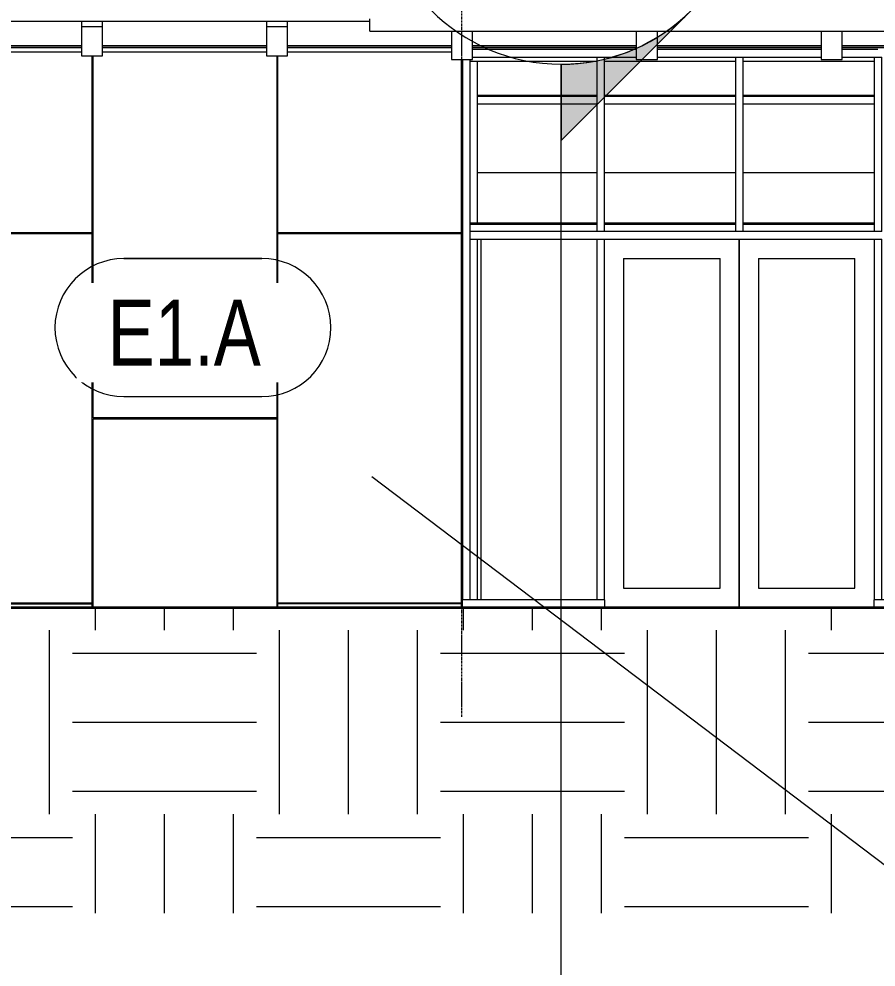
# Model space of a CAD drawing. Header units: inches. Extents: x 20230 to 40520, y -638 to 835.
# Drawn here: x 28927.5 to 29151.2, y -93.8 to 153.4 of the extents above; entities that cross this region are included whole.
import ezdxf

# ---------------------------------------------------------------- set-up
doc = ezdxf.new("R2010")
doc.units = ezdxf.units.IN
doc.header["$MEASUREMENT"] = 0
doc.linetypes.add('Grid Line 1_2_', pattern=[0.875, 0.5, -0.125, 0.125, -0.125])
for name, color, linetype, lineweight in [('A-ANNO-KEYN', 231, 'Continuous', 9), ('A-DOOR', 31, 'Continuous', 9), ('A-FLOR-LEVL', 51, 'Continuous', 9), ('A-GLAZ-CWMG', 51, 'Continuous', 9), ('A-ROOF', 132, 'Continuous', 9), ('A-ROOF-OTLN', 132, 'Continuous', 9), ('A-WALL', 113, 'Continuous', 9), ('A-WALL-IDEN', 211, 'Continuous', 9), ('A-WALL-PATT', 111, 'Continuous', 9), ('C-TOPO', 7, 'Continuous', 9), ('G-ANNO-SYMB', 111, 'Continuous', 9), ('I-WALL', 2, 'Continuous', 9), ('M-HVAC-DUCT', 70, 'Continuous', 9), ('S-BEAM', 12, 'Continuous', 9), ('S-COLS', 52, 'Continuous', 9), ('S-GRID', 1, 'Continuous', 9)]:
    doc.layers.add(name, color=color, linetype=linetype, lineweight=lineweight)
doc.styles.add('Century Gothic', font='GOTHIC.TTF', dxfattribs={"width": 0.8, "height": 17.245342})

# ---------------------------------------------------------------- blocks, each defined once
blk = doc.blocks.new('W-Wide Flange-Column - B2_E-V17-Elevation - South')
at = {"layer": 'S-COLS'}
for p, q in [((25984.89, 142.44), (25984.89, 100.3)), ((25984.89, 96), (25984.89, 2))]:
    blk.add_line(p, q, dxfattribs=at)
blk = doc.blocks.new('Girt_C - 8_D-1472944-Elevation - South')
at = {"layer": 'S-BEAM'}
for p, q in [((25980.77, 100.3), (25981.02, 100.3)), ((25981.02, 99.82), (25980.77, 99.82)), ((25983.02, 100.3), (26016.08, 100.3)), ((26016.08, 99.82), (25983.02, 99.82)), ((26018.08, 100.3), (26052.27, 100.3)), ((26052.27, 99.82), (26018.08, 99.82)), ((26054.27, 100.3), (26088.45, 100.3)), ((26088.45, 99.82), (26054.27, 99.82)), ((25980.77, 96.32), (25981.02, 96.32))]:
    blk.add_line(p, q, dxfattribs=at)
blk = doc.blocks.new('Door_Single_Storefront - one-1371400-Elevation - South')
at = {"layer": 'A-DOOR'}
for p, q in [((26053.27, 96), (26053.27, 0)), ((26023.08, 91), (26023.08, 5)), ((26023.08, 91), (26048.27, 91)), ((26048.27, 5), (26048.27, 91)), ((26023.08, 5), (26048.27, 5))]:
    blk.add_line(p, q, dxfattribs=at)
blk = doc.blocks.new('Door_Single_Storefront - one-1371401-Elevation - South')
at = {"layer": 'A-DOOR'}
for p, q in [((26053.27, 0), (26053.27, 96)), ((26058.27, 91), (26058.27, 5)), ((26058.27, 91), (26083.45, 91)), ((26083.45, 5), (26083.45, 91)), ((26058.27, 5), (26083.45, 5))]:
    blk.add_line(p, q, dxfattribs=at)
blk = doc.blocks.new('Rectangular Mullion - Exterior 2_ x 4_5_-1135275-Elevation - South')
at = {"layer": 'A-GLAZ-CWMG'}
for p, q in [((26017.08, 145.5), (25983.64, 145.5)), ((25983.64, 143.5), (26017.08, 143.5))]:
    blk.add_line(p, q, dxfattribs=at)
blk = doc.blocks.new('Rectangular Mullion - Exterior 2_ x 4_5_-1135276-Elevation - South')
at = {"layer": 'A-GLAZ-CWMG'}
for p, q in [((26026.39, 145.5), (26017.08, 145.5)), ((26017.08, 143.5), (26026.39, 143.5)), ((26053.27, 145.5), (26031.89, 145.5)), ((26031.89, 143.5), (26053.27, 143.5))]:
    blk.add_line(p, q, dxfattribs=at)
blk = doc.blocks.new('Rectangular Mullion - Exterior 2_ x 4_5_-V29-Elevation - South')
at = {"layer": 'A-GLAZ-CWMG'}
for p, q in [((26074.64, 145.5), (26053.27, 145.5)), ((26053.27, 143.5), (26074.64, 143.5)), ((26089.45, 145.5), (26080.14, 145.5)), ((26080.14, 143.5), (26089.45, 143.5))]:
    blk.add_line(p, q, dxfattribs=at)
blk = doc.blocks.new('Rectangular Mullion - Exterior 2_ x 4_5_-1305154-Elevation - South')
at = {"layer": 'A-GLAZ-CWMG'}
for p, q in [((25981.02, 0), (25981.02, 2)), ((26018.08, 2), (25981.02, 2)), ((26018.08, 2), (26018.08, 0))]:
    blk.add_line(p, q, dxfattribs=at)
blk = doc.blocks.new('Rectangular Mullion - Exterior 2_ x 4_5_-1305160-Elevation - South')
at = {"layer": 'A-GLAZ-CWMG'}
for p in [(26088.45, 0), (26125.64, 2)]:
    blk.add_line(p, (26088.45, 2), dxfattribs=at)
blk = doc.blocks.new('Rectangular Mullion - Exterior 2_ x 4_5_-1142352-Elevation - South')
at = {"layer": 'A-GLAZ-CWMG'}
for p, q in [((25981.02, 142.86), (25981.02, 97)), ((25983.02, 97), (25983.02, 142.86))]:
    blk.add_line(p, q, dxfattribs=at)
blk = doc.blocks.new('Rectangular Mullion - Exterior 2_ x 4_5_-1142353-Elevation - South')
at = {"layer": 'A-GLAZ-CWMG'}
for p, q in [((25981.02, 97), (25981.02, 2)), ((25983.02, 2), (25983.02, 97)), ((25983.02, 2), (25981.02, 2))]:
    blk.add_line(p, q, dxfattribs=at)
blk = doc.blocks.new('Rectangular Mullion - Exterior 2_ x 4_5_-1135281-Elevation - South')
at = {"layer": 'A-GLAZ-CWMG'}
for p, q in [((26053.27, 98), (26017.08, 98)), ((26017.08, 96), (26053.27, 96))]:
    blk.add_line(p, q, dxfattribs=at)
blk = doc.blocks.new('Rectangular Mullion - Exterior 2_ x 4_5_-1142343-Elevation - South')
at = {"layer": 'A-GLAZ-CWMG'}
for p, q in [((26016.08, 96), (26018.08, 96)), ((26016.08, 96), (26016.08, 2)), ((26018.08, 2), (26018.08, 96)), ((26018.08, 2), (26016.08, 2))]:
    blk.add_line(p, q, dxfattribs=at)
blk = doc.blocks.new('Rectangular Mullion - Exterior 2_ x 4_5_-1142344-Elevation - South')
at = {"layer": 'A-GLAZ-CWMG'}
for p, q in [((26016.08, 143.5), (26018.08, 143.5)), ((26016.08, 143.5), (26016.08, 98)), ((26018.08, 98), (26018.08, 143.5)), ((26018.08, 98), (26016.08, 98))]:
    blk.add_line(p, q, dxfattribs=at)
blk = doc.blocks.new('Rectangular Mullion - Exterior 2_ x 4_5_-1135285-Elevation - South')
at = {"layer": 'A-GLAZ-CWMG'}
for p, q in [((25983.02, 96), (25983.02, 98)), ((26017.08, 98), (25983.02, 98)), ((25983.02, 96), (26017.08, 96))]:
    blk.add_line(p, q, dxfattribs=at)
blk = doc.blocks.new('W-Wide Flange - W12X19-1472862-Elevation - South')
at = {"layer": 'S-BEAM'}
for p, q in [((25984.89, 133.58), (26016.08, 133.58)), ((26018.08, 133.58), (26052.27, 133.58)), ((26054.27, 133.58), (26088.45, 133.58)), ((26016.08, 133.23), (25984.89, 133.23)), ((26052.27, 133.23), (26018.08, 133.23)), ((26088.45, 133.23), (26054.27, 133.23))]:
    blk.add_line(p, q, dxfattribs=at)
blk = doc.blocks.new('columns and girder2 - one-V50-Elevation - South')
at = {"layer": 'S-BEAM'}
blk.add_line((25985.89, 2), (25985.89, 96), dxfattribs=at)
blk = doc.blocks.new('Dimension Lumber - 5_5 x 7_5 Glulam-1403166-Elevation - South')
at = {"layer": 'S-BEAM'}
for p, q in [((22841.89, 152.74), (22841.89, 151.35)), ((22841.89, 151.35), (22841.89, 143.86)), ((22847.39, 151.35), (22841.89, 151.35)), ((22847.39, 151.35), (22847.39, 152.74)), ((22847.39, 143.86), (22847.39, 151.35)), ((22841.89, 143.86), (22847.39, 143.86))]:
    blk.add_line(p, q, dxfattribs=at)
blk = doc.blocks.new('Dimension Lumber - 5_5 x 7_5 Glulam-1403167-Elevation - South')
at = {"layer": 'S-BEAM'}
for p, q in [((25978.14, 150.25), (25978.14, 142.86)), ((25983.64, 142.86), (25983.64, 150.25)), ((25978.14, 142.86), (25983.64, 142.86))]:
    blk.add_line(p, q, dxfattribs=at)
blk = doc.blocks.new('Girt_C - 8_D-1472945-Elevation - South')
at = {"layer": 'S-BEAM'}
for p, q in [((25838.89, 146.42), (25881.64, 146.42)), ((25881.64, 145.94), (25838.89, 145.94)), ((25887.14, 146.42), (25929.89, 146.42)), ((25929.89, 145.94), (25887.14, 145.94)), ((25935.39, 146.42), (25978.14, 146.42)), ((25978.14, 145.94), (25935.39, 145.94)), ((25983.64, 146.42), (26026.39, 146.42)), ((26026.39, 145.94), (25983.64, 145.94)), ((26031.89, 146.42), (26074.64, 146.42)), ((26074.64, 145.94), (26031.89, 145.94)), ((26080.14, 146.42), (26122.89, 146.42)), ((26122.89, 145.94), (26080.14, 145.94)), ((25980.77, 142.44), (25981.02, 142.44)), ((25983.02, 142.44), (26016.08, 142.44)), ((26018.08, 142.44), (26052.27, 142.44)), ((26054.27, 142.44), (26088.45, 142.44))]:
    blk.add_line(p, q, dxfattribs=at)
blk = doc.blocks.new('Section - Section Head - Filled-1526-Elevation - South')
at = {"layer": 'G-ANNO-SYMB'}
h = blk.add_hatch(color=256, dxfattribs=at)
edge = h.paths.add_edge_path(flags=0)
edge.add_arc((22874.16, 497.8), 48.06, 47.9216, 90)
edge.add_line((22874.16, 545.86), (22874.16, 565.68))
edge.add_line((22874.16, 565.68), (22906.36, 533.47))
h = blk.add_hatch(color=256, dxfattribs=at)
edge = h.paths.add_edge_path(flags=0)
edge.add_line((22908.1, 531.74), (22942.04, 497.8))
edge.add_line((22942.04, 497.8), (22922.16, 497.8))
edge.add_arc((22874.16, 497.8), 48, 360, 405)
h = blk.add_hatch(color=256, dxfattribs=at)
edge = h.paths.add_edge_path(flags=0)
edge.add_arc((22874.16, 497.8), 48, 315, 360)
edge.add_line((22922.16, 497.8), (22942.04, 497.8))
edge.add_line((22942.04, 497.8), (22908.1, 463.85))
h = blk.add_hatch(color=256, dxfattribs=at)
edge = h.paths.add_edge_path(flags=0)
edge.add_line((22906.36, 462.12), (22874.16, 429.91))
edge.add_line((22874.16, 429.91), (22874.16, 449.73))
edge.add_arc((22874.16, 497.8), 48.06, 270, 312.0784)
for p, q in [((22942.04, 497.8), (22874.16, 565.68)), ((22874.16, 545.8), (22874.16, 565.68)), ((22906.36, 533.47), (22874.16, 565.68)), ((22874.16, 565.68), (22874.16, 545.86)), ((22942.04, 497.8), (22908.1, 531.74)), ((22942.04, 497.8), (22874.16, 429.91)), ((22908.1, 463.85), (22942.04, 497.8)), ((22922.16, 497.8), (22942.04, 497.8)), ((22942.04, 497.8), (22922.16, 497.8)), ((22874.16, 429.91), (22906.36, 462.12)), ((22874.16, 449.8), (22874.16, 429.91)), ((22874.16, 449.73), (22874.16, 429.91))]:
    blk.add_line(p, q, dxfattribs=at)
for radius, start, end in [(48, 90, 270), (48.06, 47.9216, 90), (48, 270, 90), (48, 360, 45), (48, 315, 360), (48.06, 270, 312.0784)]:
    blk.add_arc((22874.16, 497.8), radius, start, end, dxfattribs=at)
blk = doc.blocks.new('Wall Tag - 1_4_-1369832-Elevation - South')
at = {"layer": 'A-WALL-IDEN', "color": 153}
for p, q in [((24643.26, 90.59), (24679.26, 90.59)), ((24679.26, 90.59), (24643.26, 90.59)), ((24643.26, 54.59), (24679.26, 54.59)), ((24643.26, 54.59), (24679.26, 54.59))]:
    blk.add_line(p, q, dxfattribs=at)
for centre, start, end in [((24643.26, 72.59), 90, 270), ((24643.26, 72.59), 90, 270), ((24679.26, 72.59), 270, 90), ((24679.26, 72.59), 270, 90)]:
    blk.add_arc(centre, 18, start, end, dxfattribs=at)

msp = doc.modelspace()

# ---------------------------------------------------------------- hatches: boundary and pattern name
at = {"layer": 'A-WALL-PATT'}
h = msp.add_hatch(dxfattribs=at)
h.set_pattern_fill('FP_26', color=256, style=0, pattern_type=2)
h.set_pattern_definition([(0, (28898.47, 1), (-193, 193), [48, -145]), (90, (28898.47, 1), (-193, 1e-14), [96.25, -96.75]), (180, (28946.47, 97.25), (-193, 193), [48, -145]), (90, (28946.47, 1), (-193, 1e-14), [96.25, -96.75]), (180, (28946.47, 97.5), (-193, 193), [48, -145]), (90, (28946.47, 97.5), (-193, 1e-14), [96.25, -96.75]), (0, (28898.47, 193.75), (-193, 193), [48, -145]), (90, (28898.47, 97.5), (-193, 1e-14), [96.25, -96.75]), (0, (28946.72, 49), (-193, 193), [48, -145]), (90, (28946.72, 0.75), (-193, 1e-14), [48.25, -144.75]), (90, (28994.72, 0.75), (-193, 1e-14), [48.25, -144.75]), (0, (28946.72, 145.5), (-193, 193), [48, -145]), (90, (28946.72, 49.25), (-193, 1e-14), [96.25, -96.75]), (180, (28994.72, 49.25), (-193, 193), [48, -145]), (90, (28994.72, 49.25), (-193, 1e-14), [96.25, -96.75]), (90, (28946.72, 145.75), (-193, 1e-14), [48, -145]), (180, (28994.72, 145.75), (-193, 193), [48, -145]), (90, (28994.72, 145.75), (-193, 1e-14), [48, -145]), (0, (28994.97, 1), (-193, 193), [48, -145]), (90, (28994.97, 1), (-193, 1e-14), [96.25, -96.75]), (180, (29042.97, 97.25), (-193, 193), [48, -145]), (90, (29042.97, 1), (-193, 1e-14), [96.25, -96.75]), (180, (29042.97, 97.5), (-193, 193), [48, -145]), (90, (29042.97, 97.5), (-193, 1e-14), [96.25, -96.75]), (180, (29042.97, 193.75), (-193, 193), [48, -145]), (90, (28994.97, 97.5), (-193, 1e-14), [96.25, -96.75]), (0, (29043.22, 49), (-193, 193), [48, -145]), (90, (29043.22, 0.75), (-193, 1e-14), [48.25, -144.75]), (90, (29091.22, 0.75), (-193, 1e-14), [48.25, -144.75]), (0, (29043.22, 145.5), (-193, 193), [48, -145]), (90, (29043.22, 49.25), (-193, 1e-14), [96.25, -96.75]), (180, (29091.22, 49.25), (-193, 193), [48, -145]), (90, (29091.22, 49.25), (-193, 1e-14), [96.25, -96.75]), (90, (29043.22, 145.75), (-193, 1e-14), [48, -145]), (180, (29091.22, 145.75), (-193, 193), [48, -145]), (90, (29091.22, 145.75), (-193, 1e-14), [48, -145])])
h.paths.add_polyline_path([(29042.97, 0), (29042.97, 142.86), (29040.35, 142.86), (29040.35, 144.75), (28997.6, 144.75), (28997.6, 143.86), (28992.1, 143.86), (28992.1, 144.75), (28949.35, 144.75), (28949.35, 143.86), (28943.85, 143.86), (28943.85, 144.75), (28901.1, 144.75), (28901.1, 143.86), (28898.47, 143.86), (28898.47, 0), (29005.04, 0)], flags=0)
at = {"layer": 'C-TOPO'}
h = msp.add_hatch(dxfattribs=at)
h.set_pattern_fill('FP_13', color=256, style=0, pattern_type=2)
h.set_pattern_definition([(0, (27645.49, 0), (48, 48), [48, -48]), (0, (27645.49, 18), (48, 48), [48, -48]), (0, (27645.49, 36), (48, 48), [48, -48]), (90, (27651.49, 42), (-48, 48), [48, -48]), (90, (27669.49, 42), (-48, 48), [48, -48]), (90, (27687.49, 42), (-48, 48), [48, -48])])
h.paths.add_polyline_path([(26692.08, -79.71), (29347.1, -79.71), (29347.1, 0), (26665.5, 0), (26665.5, -79.71), (26670.91, -79.71)], flags=0)

# ---------------------------------------------------------------- linework, layer by layer
at = {"layer": 'A-ANNO-KEYN', "color": 153}
msp.add_line((29019.59, 34.12), (29406.45, -258.73), dxfattribs=at)
at = {"layer": 'A-FLOR-LEVL', "linetype": 'Grid Line 1_2_'}
msp.add_line((25041.38, 0), (30382.74, 0), dxfattribs=at)
at = {"layer": 'A-ROOF'}
msp.add_line((29019.1, 152.74), (27330.1, 152.74), dxfattribs=at)
at = {"layer": 'A-ROOF-OTLN'}
for q in [(29019.1, 153.44), (29356.6, 150.25)]:
    msp.add_line((29019.1, 150.25), q, dxfattribs=at)
at = {"layer": 'A-WALL'}
for p, q in [((28943.85, 144.75), (28901.1, 144.75)), ((28992.1, 144.75), (28949.35, 144.75)), ((29040.35, 144.75), (28997.6, 144.75)), ((29042.97, 0), (29042.97, 142.86))]:
    msp.add_line(p, q, dxfattribs=at)
at = {"layer": 'C-TOPO', "lineweight": 35}
msp.add_line((28112.52, 0), (29163.27, 0), dxfattribs=at)
at = {"layer": 'C-TOPO'}
msp.add_line((29163.28, 0), (28112.54, 0), dxfattribs=at)
at = {"layer": 'G-ANNO-SYMB'}
msp.add_line((29069.02, -522.61), (29069.02, 141.64), dxfattribs=at)
at = {"layer": 'I-WALL'}
for p, q in [((28901.1, 146.5), (28943.85, 146.5)), ((28949.35, 146.5), (28992.1, 146.5)), ((28997.6, 146.5), (29040.35, 146.5)), ((29045.85, 146.5), (29088.6, 146.5)), ((29094.1, 146.5), (29136.85, 146.5)), ((29142.35, 146.5), (29185.1, 146.5))]:
    msp.add_line(p, q, dxfattribs=at)
at = {"layer": 'M-HVAC-DUCT'}
for p, q in [((29047.1, 131.32), (29078.28, 131.32)), ((29080.28, 131.32), (29114.47, 131.32)), ((29116.47, 131.32), (29150.66, 131.32)), ((29078.28, 113.32), (29047.1, 113.32)), ((29114.47, 113.32), (29080.28, 113.32)), ((29150.66, 113.32), (29116.47, 113.32))]:
    msp.add_line(p, q, dxfattribs=at)
at = {"layer": 'S-GRID', "linetype": 'Grid Line 1_2_'}
msp.add_line((29043.1, -28.56), (29043.1, 671.89), dxfattribs=at)
msp.add_line((29043.1, -28.56), (29043.1, 671.89), dxfattribs=at)

# ---------------------------------------------------------------- block references
at = {"layer": 'A-DOOR'}
for name in ['Door_Single_Storefront - one-1371400-Elevation - South', 'Door_Single_Storefront - one-1371401-Elevation - South']:
    msp.add_blockref(name, (3062.21, 0), dxfattribs=at)
at = {"layer": 'A-GLAZ-CWMG'}
for name, p in [('Rectangular Mullion - Exterior 2_ x 4_5_-1135275-Elevation - South', (3062.21, 0)), ('Rectangular Mullion - Exterior 2_ x 4_5_-1142344-Elevation - South', (3062.21, 0)), ('Rectangular Mullion - Exterior 2_ x 4_5_-1135276-Elevation - South', (3062.21, 0)), ('Rectangular Mullion - Exterior 2_ x 4_5_-1142344-Elevation - South', (3098.39, 0)), ('Rectangular Mullion - Exterior 2_ x 4_5_-V29-Elevation - South', (3062.21, 0)), ('Rectangular Mullion - Exterior 2_ x 4_5_-1142344-Elevation - South', (3134.58, 0)), ('Rectangular Mullion - Exterior 2_ x 4_5_-1142352-Elevation - South', (3062.21, 0)), ('Rectangular Mullion - Exterior 2_ x 4_5_-1142353-Elevation - South', (3062.21, 0)), ('Rectangular Mullion - Exterior 2_ x 4_5_-1135285-Elevation - South', (3062.21, 0)), ('Rectangular Mullion - Exterior 2_ x 4_5_-1135281-Elevation - South', (3062.21, 0)), ('Rectangular Mullion - Exterior 2_ x 4_5_-1135281-Elevation - South', (3098.39, 0)), ('Rectangular Mullion - Exterior 2_ x 4_5_-1142343-Elevation - South', (3062.21, 0)), ('Rectangular Mullion - Exterior 2_ x 4_5_-1142343-Elevation - South', (3134.58, 0)), ('Rectangular Mullion - Exterior 2_ x 4_5_-1305154-Elevation - South', (3062.21, 0)), ('Rectangular Mullion - Exterior 2_ x 4_5_-1305160-Elevation - South', (3062.21, 0))]:
    msp.add_blockref(name, p, dxfattribs=at)
at = {"layer": 'A-WALL-IDEN', "color": 153}
msp.add_blockref('Wall Tag - 1_4_-1369832-Elevation - South', (4311.67, 0.37), dxfattribs=at)
at = {"layer": 'G-ANNO-SYMB'}
msp.add_blockref('Section - Section Head - Filled-1526-Elevation - South', (6194.87, -308.15), dxfattribs=at)
at = {"layer": 'S-BEAM'}
for name, p in [('columns and girder2 - one-V50-Elevation - South', (3062.21, 0)), ('Dimension Lumber - 5_5 x 7_5 Glulam-1403166-Elevation - South', (6101.96, 0)), ('Dimension Lumber - 5_5 x 7_5 Glulam-1403166-Elevation - South', (6150.21, 0)), ('Dimension Lumber - 5_5 x 7_5 Glulam-1403167-Elevation - South', (3062.21, 0)), ('Dimension Lumber - 5_5 x 7_5 Glulam-1403167-Elevation - South', (3110.46, 0)), ('Dimension Lumber - 5_5 x 7_5 Glulam-1403167-Elevation - South', (3158.71, 0)), ('Girt_C - 8_D-1472945-Elevation - South', (3062.21, 0)), ('W-Wide Flange - W12X19-1472862-Elevation - South', (3062.21, 0)), ('Girt_C - 8_D-1472944-Elevation - South', (3062.21, 0))]:
    msp.add_blockref(name, p, dxfattribs=at)
at = {"layer": 'S-COLS'}
msp.add_blockref('W-Wide Flange-Column - B2_E-V17-Elevation - South', (3062.21, 0), dxfattribs=at)

# ---------------------------------------------------------------- next in the draw order: texts
at = {"layer": 'A-WALL-IDEN', "insert": (28970.66, 80.24), "char_height": 17.245, "width": 47.52, "attachment_point": 2, "line_spacing_factor": 0.984117, "style": 'Century Gothic', "bg_fill": 3, "box_fill_scale": 1.25, "bg_fill_color": 0, "bg_fill_transparency": 0}
msp.add_mtext('E1.A', dxfattribs=at)

doc.saveas('drawing.dxf')
